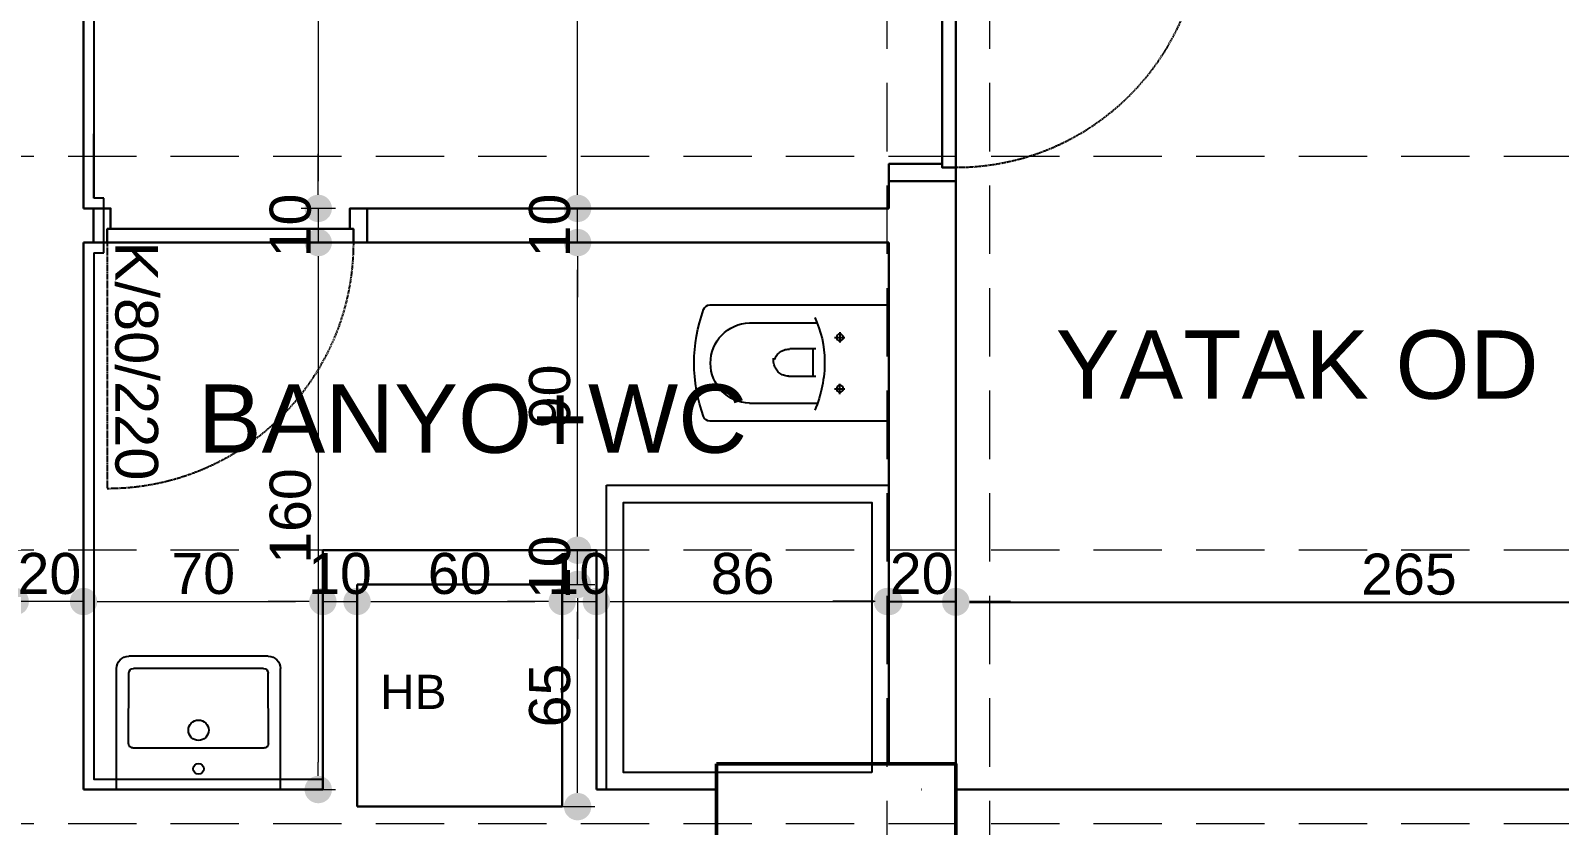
# Model space of a CAD drawing. Header units: millimetres. Extents: x 38129 to 72024, y -56282 to 16512.
# Drawn here: x 57997.9 to 58445.1, y -44140.9 to -43908.4 of the extents above; entities that cross this region are included whole.
import ezdxf

# ---------------------------------------------------------------- set-up
doc = ezdxf.new("R2010")
doc.units = ezdxf.units.MM
doc.linetypes.add('CENTER2', pattern=[1.125, 0.75, -0.125, 0.125, -0.125])
doc.linetypes.add('HIDDEN', pattern=[0.375, 0.25, -0.125])
for name, color, linetype, lineweight in [('AKS', 55, 'HIDDEN', 0), ('COLUMN4', 3, 'Continuous', 50), ('DUVAR', 255, 'Continuous', 30), ('KAPI', 4, 'Continuous', 30), ('mahal', 7, 'Continuous', 5), ('pencere+KAPI', 1, 'Continuous', 0), ('ölçü İÇ', 31, 'Continuous', 0)]:
    doc.layers.add(name, color=color, linetype=linetype, lineweight=lineweight)
for name, color, linetype in [('HIDDEN', 1, 'HIDDEN'), ('sıva', 41, 'Continuous'), ('tefriş', 42, 'Continuous')]:
    doc.layers.add(name, color=color, linetype=linetype)
doc.layers.add('TEFRIS', color=7, linetype='Continuous', lineweight=20, true_color=0x6a6a6a)
doc.styles.add('icdisolcu_yazi', font='arial.ttf')
doc.styles.get("Standard").update_dxf_attribs({"font": 'arial.ttf'})
doc.styles.add('style1', font='arial.ttf')
doc.dimstyles.new('İç Ölçü', dxfattribs={"dimtxt": 12, "dimasz": 8, "dimexe": 5, "dimexo": 0, "dimgap": 2, "dimtad": 1, "dimdec": 0, "dimzin": 12, "dimdsep": 46, "dimtxsty": 'icdisolcu_yazi', "dimblk": 'DOT', "dimcen": 8, "dimdle": 5, "dimclrd": 256, "dimclre": 256, "dimclrt": 7, "dimadec": 0, "dimazin": 3, "dimtfac": 1, "dimtdec": 0, "dimtix": 1, "dimtmove": 2, "dimatfit": 3, "dimldrblk": 'DOT', "dimfxl": 0, "dimtolj": 1, "dimtzin": 0, "dimlwd": -1, "dimlwe": -1, "dimarcsym": 0})

# ---------------------------------------------------------------- blocks, each defined once
blk = doc.blocks.new('_Dot')
at = {"color": 0, "lineweight": -2}
blk.add_line((-0.5, 0), (-1, 0), dxfattribs=at)
at = {"color": 0, "lineweight": 30, "const_width": 0.5}
blk.add_lwpolyline([(-0.25, 0, 1), (0.25, 0, 1)], format="xyb", close=True, dxfattribs=at)
blk = doc.blocks.new('*D2439')
at = {"layer": 'Defpoints', "color": 0, "lineweight": 120, "transparency": 16777216}
for p in [(57993.38, -44075.43), (57993.38, -44075.43), (58013.38, -44075.43)]:
    blk.add_point(p, dxfattribs=at)
at = {"layer": 'ölçü İÇ', "transparency": 16777216}
for p, q in [((58013.38, -44075.43), (58013.38, -44070.43)), ((57993.38, -44075.43), (57993.38, -44080.43))]:
    blk.add_line(p, q, dxfattribs=at)
at = {"layer": 'ölçü İÇ', "linetype": 'Continuous', "transparency": 16777216}
for p, q in [((57985.38, -44075.43), (57977.38, -44075.43)), ((58013.38, -44075.43), (57993.38, -44075.43)), ((58021.38, -44075.43), (58029.38, -44075.43))]:
    blk.add_line(p, q, dxfattribs=at)
at = {"layer": 'ölçü İÇ', "transparency": 16777216, "xscale": 8, "yscale": 8, "zscale": 8}
blk.add_blockref('_Dot', (57993.38, -44075.43), dxfattribs=at)
at = {"layer": 'ölçü İÇ', "transparency": 16777216, "xscale": 8, "yscale": 8, "zscale": 8, "rotation": 180}
blk.add_blockref('_Dot', (58013.38, -44075.43), dxfattribs=at)
at = {"layer": 'ölçü İÇ', "color": 7, "transparency": 16777216, "insert": (58003.38, -44067.3), "char_height": 12, "attachment_point": 5, "style": 'icdisolcu_yazi'}
blk.add_mtext('\\A1;20', dxfattribs=at)
blk = doc.blocks.new('*U44')
for p, q in [((4, 0), (0, 0)), ((76, 0), (80, 0))]:
    blk.add_line(p, q)
blk.add_lwpolyline([(4, 0), (76, 0), (76, -4), (4, -4)], close=True)
for points in [[(0, -19.56), (5, -19.56), (5, -4)], [(80, -19.56), (75, -19.56), (75, -4)]]:
    blk.add_lwpolyline(points)
at = {"layer": 'DUVAR'}
for p, q in [((0, 0), (0, -19.56)), ((80, 0), (80, -19.56))]:
    blk.add_line(p, q, dxfattribs=at)
at = {"layer": 'HIDDEN'}
blk.add_line((4, 0), (4, 72), dxfattribs=at)
blk.add_arc((4, 0), 72, 0, 90, dxfattribs=at)
blk = doc.blocks.new('*U11')
for p, q in [((4, 0), (0, 0)), ((76, 0), (80, 0))]:
    blk.add_line(p, q)
blk.add_lwpolyline([(4, 0), (76, 0), (76, -4), (4, -4)], close=True)
for points in [[(0, -10), (5, -10), (5, -4)], [(80, -10), (75, -10), (75, -4)]]:
    blk.add_lwpolyline(points)
at = {"layer": 'DUVAR'}
for p, q in [((0, 0), (0, -10)), ((80, 0), (80, -10))]:
    blk.add_line(p, q, dxfattribs=at)
at = {"layer": 'HIDDEN'}
blk.add_line((4, 0), (4, 72), dxfattribs=at)
blk.add_arc((4, 0), 72, 0, 90, dxfattribs=at)
blk = doc.blocks.new('A$C5F901649')
at = {"layer": 'tefriş'}
for p, q in [((3, 32.48), (37, 32.48)), ((0, 0), (0, 29.48)), ((2.97, 11.25), (3, 28.35)), ((4.12, 29.48), (35.88, 29.48)), ((37.03, 11.25), (37, 28.35)), ((40, 0), (40, 29.48)), ((35.91, 10.13), (4.09, 10.13)), ((0, 0), (20, 0)), ((40, 0), (20, 0))]:
    blk.add_line(p, q, dxfattribs=at)
for centre, radius, start, end in [((3, 29.48), 3, 90, 180), ((37, 29.48), 3, 0, 90), ((4.12, 28.35), 1.13, 90, 179.9238), ((35.88, 28.35), 1.13, 0.0762, 90), ((20, 14.45), 2.48, 90, 270), ((20, 14.45), 2.48, 270, 90), ((4.09, 11.25), 1.13, 179.9238, 270), ((35.91, 11.25), 1.13, 270, 0.0762), ((20, 5.05), 1.31, 90, 270), ((20, 5.05), 1.31, 270, 90)]:
    blk.add_arc(centre, radius, start, end, dxfattribs=at)
blk = doc.blocks.new('duravit-caro-asma-62')
for p, q in [((-458.1, 117.6), (-259.3, 117.6)), ((-387, 1), (-387.6, -2.9)), ((-386.1, 4.7), (-387, 1)), ((-385, 8.2), (-386.1, 4.7)), ((-383.7, 11.7), (-385, 8.2)), ((-382.1, 15), (-383.7, 11.7)), ((-380.3, 18.1), (-382.1, 15)), ((-378.3, 21.1), (-380.3, 18.1)), ((-376.1, 23.8), (-378.3, 21.1)), ((-373.7, 26.4), (-376.1, 23.8)), ((-371.1, 28.7), (-373.7, 26.4)), ((-368.2, 30.8), (-371.1, 28.7)), ((-365.2, 32.7), (-368.2, 30.8)), ((-362, 34.3), (-365.2, 32.7)), ((-358.6, 35.7), (-362, 34.3)), ((-355, 36.8), (-358.6, 35.7)), ((-351.2, 37.5), (-355, 36.8)), ((-347.3, 38), (-351.2, 37.5)), ((-343.1, 38.2), (-347.3, 38)), ((-344.1, 38.2), (-264.1, 38.2)), ((-271.2, 37.2), (-271.2, -41.8)), ((-388, -6.8), (-388.1, -6.8)), ((-388.1, -6.8), (-388, -10.8)), ((-387.6, -2.9), (-388, -6.8)), ((-388, -10.8), (-387.6, -14.7)), ((-387.6, -14.7), (-386.9, -10.6)), ((-386.9, -10.6), (-386, -14.3)), ((-386, -14.3), (-384.8, -10)), ((-384.8, -10), (-383.4, -13.5)), ((-383.4, -13.5), (-381.8, -16.8)), ((-381.8, -16.8), (-379.9, -20)), ((-379.9, -20), (-377.8, -23.1)), ((-377.8, -23.1), (-375.5, -25.9)), ((-375.5, -25.9), (-372.9, -28.5)), ((-372.9, -28.5), (-370.2, -30.9)), ((-370.2, -30.9), (-367.2, -33.1)), ((-367.2, -33.1), (-364.1, -35.1)), ((-364.1, -35.1), (-360.7, -36.7)), ((-360.7, -36.7), (-357.2, -38.2)), ((-357.2, -38.2), (-353.4, -39.3)), ((-353.4, -39.3), (-349.5, -40.1)), ((-349.5, -40.1), (-345.4, -40.6)), ((-345.4, -40.6), (-341.1, -40.8)), ((-264.1, -41.8), (-340.1, -41.8)), ((-458.1, -117.6), (-260.9, -117.6))]:
    blk.add_line(p, q)
at = {"color": 4, "linetype": 'CENTER2', "ltscale": 30}
for p, q in [((-193.4, 90.5), (-193.4, 57.4)), ((-208.9, 75), (-176.5, 75)), ((-208.9, -75), (-176.5, -75)), ((-193.4, -90.5), (-193.4, -57.4))]:
    blk.add_line(p, q, dxfattribs=at)
blk.add_lwpolyline([(-50, 165, 0.414214), (-55, 170), (-573.2, 170, 0.320013), (-592.1, 156.5, 0.178212), (-592.1, -156.5, 0.320013), (-573.2, -170), (-55, -170, 0.414214), (-50, -165)], format="xyb", close=True)
for centre in [(-193.4, 75), (-193.4, -75)]:
    blk.add_circle(centre, 10)
for centre, radius, start, end in [((-598.4, -3.9), 360.4, 359.6639, 23.2064), ((-454.3, 0), 117.7, 91.839, 268.161), ((-541.7, -3.9), 303.7, 334.6873, 359.5949)]:
    blk.add_arc(centre, radius, start, end)
blk = doc.blocks.new('*D514')
at = {"layer": 'Defpoints', "color": 0, "lineweight": 120, "transparency": 16777216}
for p in [(58082.03, -43745.41), (58082.03, -43960.43), (58091.3, -43960.43)]:
    blk.add_point(p, dxfattribs=at)
at = {"layer": 'ölçü İÇ', "transparency": 16777216}
for p, q in [((58082.03, -43745.41), (58087.03, -43745.41)), ((58087.03, -43960.43), (58077.03, -43960.43))]:
    blk.add_line(p, q, dxfattribs=at)
at = {"layer": 'ölçü İÇ', "linetype": 'Continuous', "transparency": 16777216}
blk.add_line((58082.03, -43753.41), (58082.03, -43952.43), dxfattribs=at)
at = {"layer": 'ölçü İÇ', "transparency": 16777216, "xscale": 8, "yscale": 8, "zscale": 8}
for p, rotation in [((58082.03, -43745.41), 90), ((58082.03, -43960.43), 270)]:
    blk.add_blockref('_Dot', p, dxfattribs=dict(at, rotation=rotation))
at = {"layer": 'ölçü İÇ', "color": 7, "transparency": 16777216, "insert": (58073.9, -43852.92), "char_height": 12, "attachment_point": 5, "rotation": 90, "style": 'icdisolcu_yazi'}
blk.add_mtext('\\A1;215', dxfattribs=at)
blk = doc.blocks.new('*D515')
at = {"layer": 'Defpoints', "color": 0, "lineweight": 120, "transparency": 16777216}
for p in [(58091.3, -43960.43), (58082.03, -43970.43), (58091.3, -43970.43)]:
    blk.add_point(p, dxfattribs=at)
at = {"layer": 'ölçü İÇ', "linetype": 'Continuous', "transparency": 16777216}
for p, q in [((58082.03, -43952.43), (58082.03, -43944.43)), ((58082.03, -43960.43), (58082.03, -43970.43)), ((58082.03, -43978.43), (58082.03, -43986.43))]:
    blk.add_line(p, q, dxfattribs=at)
at = {"layer": 'ölçü İÇ', "transparency": 16777216}
for p, q in [((58087.03, -43960.43), (58077.03, -43960.43)), ((58087.03, -43970.43), (58077.03, -43970.43))]:
    blk.add_line(p, q, dxfattribs=at)
at = {"layer": 'ölçü İÇ', "transparency": 16777216, "xscale": 8, "yscale": 8, "zscale": 8}
for p, rotation in [((58082.03, -43960.43), 270), ((58082.03, -43970.43), 90)]:
    blk.add_blockref('_Dot', p, dxfattribs=dict(at, rotation=rotation))
at = {"layer": 'ölçü İÇ', "color": 7, "transparency": 16777216, "insert": (58073.9, -43965.43), "char_height": 12, "attachment_point": 5, "rotation": 90, "style": 'icdisolcu_yazi'}
blk.add_mtext('\\A1;10', dxfattribs=at)
blk = doc.blocks.new('*D516')
at = {"layer": 'Defpoints', "color": 0, "lineweight": 120, "transparency": 16777216}
for p in [(58091.3, -43970.43), (58082.02, -44130.43), (58082.03, -44130.43)]:
    blk.add_point(p, dxfattribs=at)
at = {"layer": 'ölçü İÇ', "transparency": 16777216}
for p, q in [((58087.03, -43970.43), (58077.03, -43970.43)), ((58082.02, -44130.43), (58087.03, -44130.43))]:
    blk.add_line(p, q, dxfattribs=at)
at = {"layer": 'ölçü İÇ', "linetype": 'Continuous', "transparency": 16777216}
blk.add_line((58082.03, -43978.43), (58082.03, -44122.43), dxfattribs=at)
at = {"layer": 'ölçü İÇ', "transparency": 16777216, "xscale": 8, "yscale": 8, "zscale": 8}
for p, rotation in [((58082.03, -43970.43), 90), ((58082.03, -44130.43), 270)]:
    blk.add_blockref('_Dot', p, dxfattribs=dict(at, rotation=rotation))
at = {"layer": 'ölçü İÇ', "color": 7, "transparency": 16777216, "insert": (58073.9, -44050.43), "char_height": 12, "attachment_point": 5, "rotation": 90, "style": 'icdisolcu_yazi'}
blk.add_mtext('\\A1;160', dxfattribs=at)
blk = doc.blocks.new('*D553')
at = {"layer": 'Defpoints', "color": 0, "lineweight": 120, "transparency": 16777216}
for p in [(58248.52, -44075.42), (58268.52, -44075.42), (58268.52, -44078.49)]:
    blk.add_point(p, dxfattribs=at)
at = {"layer": 'tefriş', "transparency": 16777216}
for p, q in [((58268.52, -44078.49), (58268.52, -44070.42)), ((58248.52, -44075.42), (58248.52, -44080.42))]:
    blk.add_line(p, q, dxfattribs=at)
at = {"layer": 'tefriş', "linetype": 'Continuous', "transparency": 16777216}
for p, q in [((58240.52, -44075.42), (58232.52, -44075.42)), ((58248.52, -44075.42), (58268.52, -44075.42)), ((58276.52, -44075.42), (58284.52, -44075.42))]:
    blk.add_line(p, q, dxfattribs=at)
at = {"layer": 'tefriş', "transparency": 16777216, "xscale": 8, "yscale": 8, "zscale": 8}
blk.add_blockref('_Dot', (58248.52, -44075.42), dxfattribs=at)
at = {"layer": 'tefriş', "transparency": 16777216, "xscale": 8, "yscale": 8, "zscale": 8, "rotation": 180}
blk.add_blockref('_Dot', (58268.52, -44075.42), dxfattribs=at)
at = {"layer": 'tefriş', "color": 7, "transparency": 16777216, "insert": (58258.52, -44067.3), "char_height": 12, "attachment_point": 5, "style": 'icdisolcu_yazi'}
blk.add_mtext('\\A1;20', dxfattribs=at)
blk = doc.blocks.new('*D559')
at = {"layer": 'Defpoints', "color": 0, "lineweight": 120, "transparency": 16777216}
for p in [(58013.38, -44075.43), (58083.38, -44075.43), (58083.38, -44084.2)]:
    blk.add_point(p, dxfattribs=at)
at = {"layer": 'ölçü İÇ', "transparency": 16777216}
for p, q in [((58013.38, -44075.43), (58013.38, -44070.43)), ((58083.38, -44080.43), (58083.38, -44070.43))]:
    blk.add_line(p, q, dxfattribs=at)
at = {"layer": 'ölçü İÇ', "linetype": 'Continuous', "transparency": 16777216}
blk.add_line((58021.38, -44075.43), (58075.38, -44075.43), dxfattribs=at)
at = {"layer": 'ölçü İÇ', "transparency": 16777216, "xscale": 8, "yscale": 8, "zscale": 8, "rotation": 180}
blk.add_blockref('_Dot', (58013.38, -44075.43), dxfattribs=at)
at = {"layer": 'ölçü İÇ', "transparency": 16777216, "xscale": 8, "yscale": 8, "zscale": 8}
blk.add_blockref('_Dot', (58083.38, -44075.43), dxfattribs=at)
at = {"layer": 'ölçü İÇ', "color": 7, "transparency": 16777216, "insert": (58048.38, -44067.3), "char_height": 12, "attachment_point": 5, "style": 'icdisolcu_yazi'}
blk.add_mtext('\\A1;70', dxfattribs=at)
blk = doc.blocks.new('*D560')
at = {"layer": 'Defpoints', "color": 0, "lineweight": 120, "transparency": 16777216}
for p in [(58093.38, -44075.43), (58083.38, -44084.2), (58093.38, -44084.2)]:
    blk.add_point(p, dxfattribs=at)
at = {"layer": 'ölçü İÇ', "transparency": 16777216}
for p, q in [((58083.38, -44080.43), (58083.38, -44070.43)), ((58093.38, -44080.43), (58093.38, -44070.43))]:
    blk.add_line(p, q, dxfattribs=at)
at = {"layer": 'ölçü İÇ', "linetype": 'Continuous', "transparency": 16777216}
for p, q in [((58075.38, -44075.43), (58067.38, -44075.43)), ((58083.38, -44075.43), (58093.38, -44075.43)), ((58101.38, -44075.43), (58109.38, -44075.43))]:
    blk.add_line(p, q, dxfattribs=at)
at = {"layer": 'ölçü İÇ', "transparency": 16777216, "xscale": 8, "yscale": 8, "zscale": 8}
blk.add_blockref('_Dot', (58083.38, -44075.43), dxfattribs=at)
at = {"layer": 'ölçü İÇ', "transparency": 16777216, "xscale": 8, "yscale": 8, "zscale": 8, "rotation": 180}
blk.add_blockref('_Dot', (58093.38, -44075.43), dxfattribs=at)
at = {"layer": 'ölçü İÇ', "color": 7, "transparency": 16777216, "insert": (58088.38, -44067.3), "char_height": 12, "attachment_point": 5, "style": 'icdisolcu_yazi'}
blk.add_mtext('\\A1;10', dxfattribs=at)
blk = doc.blocks.new('*D561')
at = {"layer": 'Defpoints', "color": 0, "lineweight": 120, "transparency": 16777216}
for p in [(58153.38, -44075.43), (58153.38, -44082.01), (58093.38, -44084.2)]:
    blk.add_point(p, dxfattribs=at)
at = {"layer": 'ölçü İÇ', "transparency": 16777216}
for p, q in [((58093.38, -44080.43), (58093.38, -44070.43)), ((58153.38, -44080.43), (58153.38, -44070.43))]:
    blk.add_line(p, q, dxfattribs=at)
at = {"layer": 'ölçü İÇ', "linetype": 'Continuous', "transparency": 16777216}
blk.add_line((58101.38, -44075.43), (58145.38, -44075.43), dxfattribs=at)
at = {"layer": 'ölçü İÇ', "transparency": 16777216, "xscale": 8, "yscale": 8, "zscale": 8, "rotation": 180}
blk.add_blockref('_Dot', (58093.38, -44075.43), dxfattribs=at)
at = {"layer": 'ölçü İÇ', "transparency": 16777216, "xscale": 8, "yscale": 8, "zscale": 8}
blk.add_blockref('_Dot', (58153.38, -44075.43), dxfattribs=at)
at = {"layer": 'ölçü İÇ', "color": 7, "transparency": 16777216, "insert": (58123.38, -44067.3), "char_height": 12, "attachment_point": 5, "style": 'icdisolcu_yazi'}
blk.add_mtext('\\A1;60', dxfattribs=at)
blk = doc.blocks.new('*D562')
at = {"layer": 'Defpoints', "color": 0, "lineweight": 120, "transparency": 16777216}
for p in [(58163.38, -44075.43), (58153.38, -44082.01), (58163.38, -44082.01)]:
    blk.add_point(p, dxfattribs=at)
at = {"layer": 'ölçü İÇ', "transparency": 16777216}
for p, q in [((58153.38, -44080.43), (58153.38, -44070.43)), ((58163.38, -44080.43), (58163.38, -44070.43))]:
    blk.add_line(p, q, dxfattribs=at)
at = {"layer": 'ölçü İÇ', "linetype": 'Continuous', "transparency": 16777216}
for p, q in [((58145.38, -44075.43), (58137.38, -44075.43)), ((58153.38, -44075.43), (58163.38, -44075.43)), ((58171.38, -44075.43), (58179.38, -44075.43))]:
    blk.add_line(p, q, dxfattribs=at)
at = {"layer": 'ölçü İÇ', "transparency": 16777216, "xscale": 8, "yscale": 8, "zscale": 8}
blk.add_blockref('_Dot', (58153.38, -44075.43), dxfattribs=at)
at = {"layer": 'ölçü İÇ', "transparency": 16777216, "xscale": 8, "yscale": 8, "zscale": 8, "rotation": 180}
blk.add_blockref('_Dot', (58163.38, -44075.43), dxfattribs=at)
at = {"layer": 'ölçü İÇ', "color": 7, "transparency": 16777216, "insert": (58158.38, -44067.3), "char_height": 12, "attachment_point": 5, "style": 'icdisolcu_yazi'}
blk.add_mtext('\\A1;10', dxfattribs=at)
blk = doc.blocks.new('*D563')
at = {"layer": 'Defpoints', "color": 0, "lineweight": 120, "transparency": 16777216}
for p in [(58248.96, -44075.43), (58163.38, -44082.01), (58248.96, -44082.18)]:
    blk.add_point(p, dxfattribs=at)
at = {"layer": 'ölçü İÇ', "transparency": 16777216}
for p, q in [((58163.38, -44080.43), (58163.38, -44070.43)), ((58248.96, -44080.43), (58248.96, -44070.43))]:
    blk.add_line(p, q, dxfattribs=at)
at = {"layer": 'ölçü İÇ', "linetype": 'Continuous', "transparency": 16777216}
blk.add_line((58171.38, -44075.43), (58240.96, -44075.43), dxfattribs=at)
at = {"layer": 'ölçü İÇ', "transparency": 16777216, "xscale": 8, "yscale": 8, "zscale": 8, "rotation": 180}
blk.add_blockref('_Dot', (58163.38, -44075.43), dxfattribs=at)
at = {"layer": 'ölçü İÇ', "transparency": 16777216, "xscale": 8, "yscale": 8, "zscale": 8}
blk.add_blockref('_Dot', (58248.96, -44075.43), dxfattribs=at)
at = {"layer": 'ölçü İÇ', "color": 7, "transparency": 16777216, "insert": (58206.17, -44067.3), "char_height": 12, "attachment_point": 5, "style": 'icdisolcu_yazi'}
blk.add_mtext('\\A1;86', dxfattribs=at)
blk = doc.blocks.new('*D573')
at = {"layer": 'Defpoints', "color": 0, "lineweight": 120, "transparency": 16777216}
for p in [(58143.54, -44070.43), (58157.9, -44070.43), (58153.38, -44135.43)]:
    blk.add_point(p, dxfattribs=at)
at = {"layer": 'ölçü İÇ', "transparency": 16777216}
for p, q in [((58152.9, -44070.43), (58162.9, -44070.43)), ((58153.38, -44135.43), (58162.9, -44135.43))]:
    blk.add_line(p, q, dxfattribs=at)
at = {"layer": 'ölçü İÇ', "linetype": 'Continuous', "transparency": 16777216}
blk.add_line((58157.9, -44127.43), (58157.9, -44078.43), dxfattribs=at)
at = {"layer": 'ölçü İÇ', "transparency": 16777216, "xscale": 8, "yscale": 8, "zscale": 8}
for p, rotation in [((58157.9, -44070.43), 90), ((58157.9, -44135.43), 270)]:
    blk.add_blockref('_Dot', p, dxfattribs=dict(at, rotation=rotation))
at = {"layer": 'ölçü İÇ', "color": 7, "transparency": 16777216, "insert": (58149.77, -44102.93), "char_height": 12, "attachment_point": 5, "rotation": 90, "style": 'icdisolcu_yazi'}
blk.add_mtext('\\A1;65', dxfattribs=at)
blk = doc.blocks.new('*D574')
at = {"layer": 'Defpoints', "color": 0, "lineweight": 120, "transparency": 16777216}
for p in [(58145.02, -44060.43), (58157.9, -44060.43), (58143.54, -44070.43)]:
    blk.add_point(p, dxfattribs=at)
at = {"layer": 'ölçü İÇ', "linetype": 'Continuous', "transparency": 16777216}
for p, q in [((58157.9, -44052.43), (58157.9, -44044.43)), ((58157.9, -44070.43), (58157.9, -44060.43)), ((58157.9, -44078.43), (58157.9, -44086.43))]:
    blk.add_line(p, q, dxfattribs=at)
at = {"layer": 'ölçü İÇ', "transparency": 16777216}
for p, q in [((58152.9, -44060.43), (58162.9, -44060.43)), ((58152.9, -44070.43), (58162.9, -44070.43))]:
    blk.add_line(p, q, dxfattribs=at)
at = {"layer": 'ölçü İÇ', "transparency": 16777216, "xscale": 8, "yscale": 8, "zscale": 8}
for p, rotation in [((58157.9, -44060.43), 270), ((58157.9, -44070.43), 90)]:
    blk.add_blockref('_Dot', p, dxfattribs=dict(at, rotation=rotation))
at = {"layer": 'ölçü İÇ', "color": 7, "transparency": 16777216, "insert": (58149.77, -44065.43), "char_height": 12, "attachment_point": 5, "rotation": 90, "style": 'icdisolcu_yazi'}
blk.add_mtext('\\A1;10', dxfattribs=at)
blk = doc.blocks.new('*D575')
at = {"layer": 'Defpoints', "color": 0, "lineweight": 120, "transparency": 16777216}
for p in [(58144.77, -43970.43), (58157.9, -43970.43), (58145.02, -44060.43)]:
    blk.add_point(p, dxfattribs=at)
at = {"layer": 'ölçü İÇ', "transparency": 16777216}
for p, q in [((58152.9, -43970.43), (58162.9, -43970.43)), ((58152.9, -44060.43), (58162.9, -44060.43))]:
    blk.add_line(p, q, dxfattribs=at)
at = {"layer": 'ölçü İÇ', "linetype": 'Continuous', "transparency": 16777216}
blk.add_line((58157.9, -44052.43), (58157.9, -43978.43), dxfattribs=at)
at = {"layer": 'ölçü İÇ', "transparency": 16777216, "xscale": 8, "yscale": 8, "zscale": 8}
for p, rotation in [((58157.9, -43970.43), 90), ((58157.9, -44060.43), 270)]:
    blk.add_blockref('_Dot', p, dxfattribs=dict(at, rotation=rotation))
at = {"layer": 'ölçü İÇ', "color": 7, "transparency": 16777216, "insert": (58149.77, -44015.43), "char_height": 12, "attachment_point": 5, "rotation": 90, "style": 'icdisolcu_yazi'}
blk.add_mtext('\\A1;90', dxfattribs=at)
blk = doc.blocks.new('*D576')
at = {"layer": 'Defpoints', "color": 0, "lineweight": 120, "transparency": 16777216}
for p in [(58147.15, -43960.43), (58157.9, -43960.43), (58144.77, -43970.43)]:
    blk.add_point(p, dxfattribs=at)
at = {"layer": 'ölçü İÇ', "linetype": 'Continuous', "transparency": 16777216}
for p, q in [((58157.9, -43952.43), (58157.9, -43944.43)), ((58157.9, -43970.43), (58157.9, -43960.43)), ((58157.9, -43978.43), (58157.9, -43986.43))]:
    blk.add_line(p, q, dxfattribs=at)
at = {"layer": 'ölçü İÇ', "transparency": 16777216}
for p, q in [((58152.9, -43960.43), (58162.9, -43960.43)), ((58152.9, -43970.43), (58162.9, -43970.43))]:
    blk.add_line(p, q, dxfattribs=at)
at = {"layer": 'ölçü İÇ', "transparency": 16777216, "xscale": 8, "yscale": 8, "zscale": 8}
for p, rotation in [((58157.9, -43960.43), 270), ((58157.9, -43970.43), 90)]:
    blk.add_blockref('_Dot', p, dxfattribs=dict(at, rotation=rotation))
at = {"layer": 'ölçü İÇ', "color": 7, "transparency": 16777216, "insert": (58149.77, -43965.43), "char_height": 12, "attachment_point": 5, "rotation": 90, "style": 'icdisolcu_yazi'}
blk.add_mtext('\\A1;10', dxfattribs=at)
blk = doc.blocks.new('*D577')
at = {"layer": 'Defpoints', "color": 0, "lineweight": 120, "transparency": 16777216}
for p in [(58157.9, -43745.41), (58162.9, -43745.41), (58147.15, -43960.43)]:
    blk.add_point(p, dxfattribs=at)
at = {"layer": 'ölçü İÇ', "transparency": 16777216}
for p, q in [((58162.9, -43745.41), (58152.9, -43745.41)), ((58152.9, -43960.43), (58162.9, -43960.43))]:
    blk.add_line(p, q, dxfattribs=at)
at = {"layer": 'ölçü İÇ', "linetype": 'Continuous', "transparency": 16777216}
blk.add_line((58157.9, -43952.43), (58157.9, -43753.41), dxfattribs=at)
at = {"layer": 'ölçü İÇ', "transparency": 16777216, "xscale": 8, "yscale": 8, "zscale": 8}
for p, rotation in [((58157.9, -43745.41), 90), ((58157.9, -43960.43), 270)]:
    blk.add_blockref('_Dot', p, dxfattribs=dict(at, rotation=rotation))
at = {"layer": 'ölçü İÇ', "color": 7, "transparency": 16777216, "insert": (58149.77, -43852.92), "char_height": 12, "attachment_point": 5, "rotation": 90, "style": 'icdisolcu_yazi'}
blk.add_mtext('\\A1;215', dxfattribs=at)
blk = doc.blocks.new('*D583')
at = {"layer": 'Defpoints', "color": 0, "lineweight": 120, "transparency": 16777216}
for p in [(58533.63, -44067.3), (58533.63, -44075.63), (58268.52, -44082.77)]:
    blk.add_point(p, dxfattribs=at)
at = {"layer": 'tefriş', "transparency": 16777216}
for p, q in [((58268.52, -44080.63), (58268.52, -44070.63)), ((58533.63, -44070.63), (58533.63, -44080.63))]:
    blk.add_line(p, q, dxfattribs=at)
at = {"layer": 'tefriş', "linetype": 'Continuous', "transparency": 16777216}
blk.add_line((58276.52, -44075.63), (58525.63, -44075.63), dxfattribs=at)
at = {"layer": 'tefriş', "transparency": 16777216, "xscale": 8, "yscale": 8, "zscale": 8, "rotation": 180}
blk.add_blockref('_Dot', (58268.52, -44075.63), dxfattribs=at)
at = {"layer": 'tefriş', "transparency": 16777216, "xscale": 8, "yscale": 8, "zscale": 8}
blk.add_blockref('_Dot', (58533.63, -44075.63), dxfattribs=at)
at = {"layer": 'tefriş', "color": 7, "transparency": 16777216, "insert": (58401.08, -44067.5), "char_height": 12, "attachment_point": 5, "style": 'icdisolcu_yazi'}
blk.add_mtext('\\A1;265', dxfattribs=at)

msp = doc.modelspace()

# ---------------------------------------------------------------- linework, layer by layer
msp.add_line((58163.38, -44060.43), (58163.38, -44060.43))
at = {"layer": 'AKS', "ltscale": 80}
for p, q in [((58248.38, -42903.74), (58248.38, -45280.38)), ((58278.38, -42903.74), (58278.38, -45280.38)), ((59078.83, -43945.25), (56716.98, -43945.25)), ((59078.83, -44060.43), (56716.98, -44060.43)), ((59078.83, -44140.43), (56716.98, -44140.43))]:
    msp.add_line(p, q, dxfattribs=at)
at = {"layer": 'COLUMN4', "color": 3}
msp.add_lwpolyline([(58198.52, -44122.93), (58268.52, -44122.93), (58268.52, -44157.93), (58198.52, -44157.93)], close=True, dxfattribs=at)
at = {"layer": 'DUVAR'}
for p, q in [((58013.38, -43960.43), (58013.38, -43520.41)), ((58013.38, -43520.41), (58013.38, -43945.25)), ((58013.38, -43960.43), (58013.38, -43937.65)), ((58013.38, -43960.43), (58013.38, -43937.65)), ((58248.96, -43960.43), (58248.96, -43950.42)), ((58268.52, -44130.43), (58268.52, -43951.42)), ((58018.8, -43960.43), (58013.38, -43960.43)), ((58248.96, -43960.43), (58096.3, -43960.43)), ((58013.38, -44130.43), (58013.38, -43970.43)), ((58018.8, -43970.43), (58013.38, -43970.43)), ((58248.96, -43970.43), (58096.3, -43970.43)), ((58248.96, -44122.93), (58248.96, -43970.43)), ((58163.38, -44060.43), (58083.38, -44060.43)), ((58083.38, -44060.43), (58083.38, -44130.43)), ((58153.38, -44060.43), (58153.38, -44060.42)), ((58153.38, -44060.43), (58153.38, -44060.43)), ((58163.38, -44060.42), (58163.38, -44060.43)), ((58163.38, -44060.43), (58163.38, -44060.43)), ((58163.38, -44060.43), (58163.38, -44130.43)), ((58093.38, -44135.43), (58093.38, -44070.42)), ((58153.38, -44070.43), (58093.38, -44070.43)), ((58153.38, -44135.43), (58153.38, -44070.42)), ((58013.38, -44130.43), (58083.38, -44130.43)), ((58163.38, -44130.43), (58198.52, -44130.43)), ((58166.33, -44130.43), (58188.53, -44130.43)), ((58166.33, -44130.43), (58188.52, -44130.43)), ((58166.33, -44130.43), (58188.52, -44130.43)), ((58258.53, -44130.43), (58258.38, -44130.43)), ((58533.46, -44130.43), (58268.52, -44130.43)), ((58093.38, -44135.43), (58153.38, -44135.43)), ((58093.38, -44135.43), (58153.38, -44135.43)), ((58093.38, -44135.43), (58153.38, -44135.43))]:
    msp.add_line(p, q, dxfattribs=at)
at = {"layer": 'sıva'}
for p, q in [((58016.38, -43523.41), (58016.37, -43957.43)), ((58016.38, -43937.65), (58016.38, -43957.43)), ((58016.38, -43957.43), (58016.38, -43938.65)), ((58019.3, -43957.43), (58016.38, -43957.43)), ((58019.3, -43973.43), (58019.3, -43957.43)), ((58016.38, -43973.43), (58019.3, -43973.43))]:
    msp.add_line(p, q, dxfattribs=at)
msp.add_lwpolyline([(58016.38, -43973.43), (58016.38, -44127.43), (58083.38, -44127.43)], dxfattribs=at)
at = {"layer": 'TEFRIS'}
msp.add_line((58096.3, -43960.43), (58096.3, -43970.43), dxfattribs=at)
at = {"layer": 'tefriş'}
for p, q in [((58166.33, -44130.43), (58166.33, -44041.44)), ((58166.33, -44041.44), (58248.96, -44041.44))]:
    msp.add_line(p, q, dxfattribs=at)
msp.add_lwpolyline([(58243.96, -44125.43), (58171.33, -44125.43), (58171.33, -44046.44), (58243.96, -44046.44)], close=True, dxfattribs=at)

# ---------------------------------------------------------------- block references
at = {"layer": 'KAPI', "rotation": 270.0000000000001}
msp.add_blockref('*U44', (58268.52, -43872.42), dxfattribs=at)
at = {"layer": 'KAPI', "xscale": -1, "rotation": 180}
msp.add_blockref('*U11', (58016.3, -43970.43), dxfattribs=at)
at = {"layer": 'tefriş', "xscale": -0.09999999997671694, "yscale": 0.09999999997671694, "zscale": 0.09999999997671694, "rotation": 180}
msp.add_blockref('duravit-caro-asma-62', (58253.96, -44005.68), dxfattribs=at)
at = {"layer": 'tefriş', "xscale": -1.199999999953434, "yscale": 1.199999999953434, "zscale": 1.199999999953434}
msp.add_blockref('A$C5F901649', (58071, -44130.43), dxfattribs=at)

# ---------------------------------------------------------------- texts
at = {"layer": 'mahal', "char_height": 20}
for s, width, insert, attachment_point in [('YATAK OD', 275.1074, (58297.77, -43996.12), 1), ('BANYO+WC', 250.3432, (58046.82, -44032.2), 7)]:
    msp.add_mtext_dynamic_manual_height_columns(s, width=width, gutter_width=12.5, heights=[0], dxfattribs=dict(at, insert=insert, attachment_point=attachment_point))
at = {"layer": 'mahal', "insert": (58100.14, -44096.86), "char_height": 10, "width": 125.1716, "attachment_point": 1}
msp.add_mtext('HB', dxfattribs=at)
at = {"layer": 'pencere+KAPI', "insert": (58022.5, -44040.02), "char_height": 12.5, "width": 27.0954, "attachment_point": 9, "rotation": 270, "style": 'style1'}
msp.add_mtext('K/80/220', dxfattribs=at)

# ---------------------------------------------------------------- dimensions: what is measured, and where the dimension line sits
at = {"layer": 'tefriş'}
for base, p1, p2, picture, middle in [((58268.52, -44075.42), (58248.52, -44075.42), (58268.52, -44078.49), '*D553', (58258.52, -44067.3)), ((58533.63, -44075.63), (58268.52, -44082.77), (58533.63, -44067.3), '*D583', (58401.08, -44067.5))]:
    dim = msp.add_linear_dim(base=base, p1=p1, p2=p2, dimstyle='İç Ölçü', dxfattribs=at)
    dim.commit()
    dim.dimension.update_dxf_attribs({"geometry": picture, "text_midpoint": middle})
at = {"layer": 'ölçü İÇ'}
for base, p1, p2, picture, middle in [((58082.03, -43960.43), (58082.03, -43745.41), (58091.3, -43960.43), '*D514', (58073.9, -43852.92)), ((58157.9, -43745.41), (58147.15, -43960.43), (58162.9, -43745.41), '*D577', (58149.77, -43852.92)), ((58082.03, -43970.43), (58091.3, -43960.43), (58091.3, -43970.43), '*D515', (58073.9, -43965.43)), ((58157.9, -43960.43), (58144.77, -43970.43), (58147.15, -43960.43), '*D576', (58149.77, -43965.43)), ((58082.03, -44130.43), (58091.3, -43970.43), (58082.02, -44130.43), '*D516', (58073.9, -44050.43)), ((58157.9, -43970.43), (58145.02, -44060.43), (58144.77, -43970.43), '*D575', (58149.77, -44015.43)), ((58157.9, -44060.43), (58143.54, -44070.43), (58145.02, -44060.43), '*D574', (58149.77, -44065.43)), ((58157.9, -44070.43), (58153.38, -44135.43), (58143.54, -44070.43), '*D573', (58149.77, -44102.93))]:
    dim = msp.add_linear_dim(base=base, p1=p1, p2=p2, angle=90, dimstyle='İç Ölçü', dxfattribs=at)
    dim.commit()
    dim.dimension.update_dxf_attribs({"geometry": picture, "text_midpoint": middle})
for base, p1, p2, picture, middle in [((57993.38, -44075.43), (58013.38, -44075.43), (57993.38, -44075.43), '*D2439', (58003.38, -44067.3)), ((58083.38, -44075.43), (58013.38, -44075.43), (58083.38, -44084.2), '*D559', (58048.38, -44067.3)), ((58093.38, -44075.43), (58083.38, -44084.2), (58093.38, -44084.2), '*D560', (58088.38, -44067.3)), ((58153.38, -44075.43), (58093.38, -44084.2), (58153.38, -44082.01), '*D561', (58123.38, -44067.3)), ((58163.38, -44075.43), (58153.38, -44082.01), (58163.38, -44082.01), '*D562', (58158.38, -44067.3)), ((58248.96, -44075.43), (58163.38, -44082.01), (58248.96, -44082.18), '*D563', (58206.17, -44067.3))]:
    dim = msp.add_linear_dim(base=base, p1=p1, p2=p2, dimstyle='İç Ölçü', dxfattribs=at)
    dim.commit()
    dim.dimension.update_dxf_attribs({"geometry": picture, "text_midpoint": middle})

doc.saveas('drawing.dxf')
